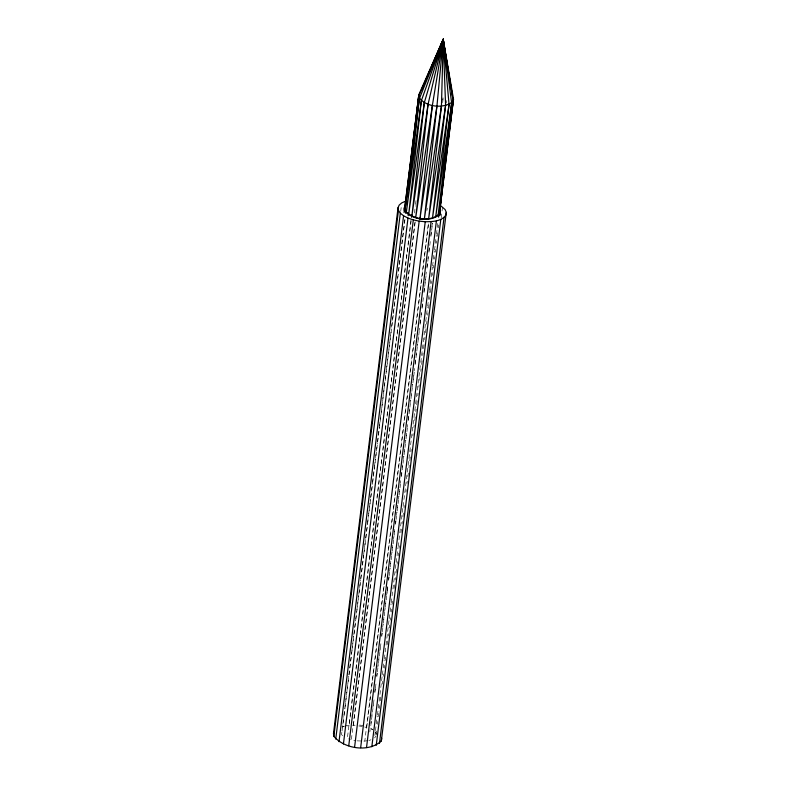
<?xml version="1.0" encoding="UTF-8"?>
<svg xmlns="http://www.w3.org/2000/svg" width="787" height="787" viewBox="0 0 787 787"><rect width="100%" height="100%" fill="white"/><g stroke="black" fill="none" stroke-linecap="round" stroke-linejoin="round"><path stroke-width="0.59" stroke-dasharray="3.94 2.95" d="M442.658 102.615L443.238 97.755M446.563 102.93L446.849 100.5M400.701 211.437L401.449 205.328M341.863 732.274L341.568 734.714L343.201 736.032M342.011 731.054L343.811 716.416M343.958 715.196L344.863 707.877M345.011 706.657L346.811 692.019M346.959 690.799L348.759 676.151M348.907 674.931L351.75 651.754M351.897 650.534L353.697 635.896M353.845 634.676L355.645 620.038M355.793 618.818L356.698 611.499M356.845 610.279L358.646 595.641M358.793 594.421L360.584 579.773M360.741 578.553L363.584 555.376M363.732 554.156L365.532 539.518M365.68 538.298L367.48 523.66M367.627 522.44L368.523 515.121M368.68 513.901L370.47 499.263M370.628 498.043L372.418 483.395M372.576 482.175L374.366 467.537M374.523 466.317L375.419 458.998M375.566 457.778L377.367 443.14M377.514 441.92L379.314 427.282M379.462 426.062L384.253 387.017M384.41 385.797L386.201 371.159M386.348 369.939L391.001 332.124M391.592 327.244L397.888 276.001M398.488 271.122L404.774 219.888M404.961 219.445L342.64 726.952L344.578 726.086M411.021 219.927L347.362 738.413L350.363 739.446M411.109 220.96L349.241 724.817L345.552 725.653M414.474 213.031L415.379 205.712M415.526 204.492L416.126 199.613M414.877 222.524L351.366 739.79L355.803 740.734M415.211 221.845L353.491 724.473L355.763 724.571M426.947 210.542L427.243 208.102M356.944 740.852L364.794 741.108L428.315 223.842M428.541 223.901L366.821 726.529L358.026 724.66M369.851 731.969L370.146 729.529M370.903 723.43L371.198 720.99M371.798 716.111L372.094 713.671M372.841 707.572L373.294 703.912M374.789 691.714L375.242 688.054M376.737 675.856L377.042 673.416M377.79 667.307L378.085 664.867M378.685 659.988L378.99 657.548M379.737 651.449L380.19 647.79M381.685 635.591L381.98 633.151M382.728 627.052L383.033 624.612M383.633 619.733L383.928 617.293M384.676 611.194L384.981 608.754M385.581 603.875L385.876 601.435M386.624 595.336L387.076 591.676M387.224 590.457L387.824 585.577M388.571 579.478L388.876 577.038M389.624 570.929L389.919 568.489M390.519 563.61L390.824 561.17M391.572 555.071L391.867 552.631M392.467 547.752L392.772 545.312M393.52 539.213L393.815 536.773M394.415 531.894L394.72 529.454M395.468 523.355L395.763 520.915M396.51 514.816L396.815 512.376M397.415 507.497L397.71 505.057M398.458 498.958L398.763 496.518M399.363 491.639L399.658 489.199M400.406 483.1L400.711 480.66M401.311 475.771L401.754 472.111M402.354 467.232L402.659 464.792M403.406 458.693L403.701 456.253M404.302 451.374L404.607 448.934M405.354 442.835L405.649 440.395M406.249 435.516L406.554 433.076M407.302 426.977L407.597 424.537M408.197 419.658L408.65 415.998M409.25 411.119L409.545 408.679M410.293 402.58L410.598 400.14M411.198 395.261L411.493 392.821M412.24 386.722L412.545 384.282M413.136 379.393L413.588 375.733M414.188 370.854L414.493 368.414M415.083 363.535L415.536 359.875M416.136 354.996L416.431 352.556M417.189 346.457L417.484 344.017M418.084 339.138L418.379 336.698M419.137 330.599L419.432 328.159M420.032 323.28L420.484 319.62M421.084 314.741L421.379 312.301M421.98 307.422L422.432 303.762M423.927 291.564L424.37 287.904M424.97 283.015L425.423 279.355M426.023 274.476L426.318 272.036M426.918 267.157L427.371 263.497M427.971 258.618L428.266 256.178M428.866 251.299L429.318 247.639M430.814 235.441L431.266 231.781M431.866 226.902L432.319 223.242M370.825 725.663L371.425 720.774M371.572 719.554L372.32 713.455M372.467 712.235L373.372 704.916M373.52 703.696L374.268 697.597M374.868 692.717L375.32 689.058M375.468 687.838L376.216 681.739M376.816 676.859L377.268 673.2M377.416 671.98L378.311 664.661M378.458 663.441L379.216 657.342M379.364 656.122L380.259 648.803M380.406 647.583L381.164 641.484M381.754 636.604L382.207 632.945M382.354 631.725L383.259 624.396M383.407 623.176L384.154 617.077M384.302 615.857L385.207 608.538M385.355 607.318L386.102 601.219M386.25 599.999L387.155 592.68M387.302 591.46L388.05 585.361M388.65 580.481L389.103 576.822M389.25 575.602L390.145 568.283M390.293 567.063L391.05 560.964M391.198 559.744L392.093 552.425M392.241 551.205L392.998 545.106M393.146 543.886L394.041 536.567M394.189 535.347L394.936 529.238M395.536 524.358L395.989 520.699M396.136 519.479L397.042 512.16M397.189 510.94L397.937 504.841M398.084 503.621L398.989 496.302M399.137 495.082L399.885 488.983M400.032 487.763L400.78 481.664M401.38 476.784L402.875 464.586M403.033 463.366L403.928 456.047M404.075 454.827L404.823 448.728M404.98 447.508L405.876 440.189M406.023 438.969L406.771 432.86M406.928 431.64L407.676 425.541M408.276 420.661L409.771 408.463M409.919 407.243L410.814 399.924M410.971 398.704L411.719 392.605M411.867 391.385L412.762 384.066M412.919 382.846L414.562 369.428M415.162 364.548L416.657 352.35M416.815 351.13L417.71 343.811M417.858 342.591L418.605 336.482M418.763 335.262L419.51 329.163M420.11 324.283L421.458 313.305M422.058 308.425L423.406 297.447M423.996 292.567L424.596 287.688M424.754 286.468L426.397 273.05M426.997 268.17L428.344 257.192M428.945 252.312L430.292 241.324M430.892 236.444L431.492 231.565M431.64 230.345L432.535 223.026M374.878 735.501L375.32 731.841M375.468 730.621L377.268 715.983M377.494 714.93L382.216 675.718M382.433 674.675L384.164 659.86M384.381 658.808L389.103 619.605M389.329 618.552L391.05 603.747M391.277 602.694L395.999 563.482M396.215 562.43L397.947 547.624M398.163 546.572L402.885 507.369M403.111 506.316L420.563 363.407M420.789 362.354L427.449 307.284M427.675 306.241L429.397 291.426M429.623 290.383L432.397 267.029M432.614 265.976L434.345 251.171M434.562 250.118L436.293 235.313M436.51 234.26L437.936 221.895M376.127 734.91L376.727 730.031M377.455 724.345L377.78 721.492M378.38 716.603L378.803 713.366M379.403 708.487L379.728 705.624M380.328 700.745L380.77 697.085M382.403 684.09L382.718 681.227M383.318 676.348L383.623 673.908M384.351 668.232L384.666 665.369M385.266 660.49L385.699 657.253M387.214 644.632L387.666 640.972M388.266 636.093L388.562 633.653M389.29 627.967L389.614 625.114M390.214 620.225L390.509 617.785M391.237 612.109L391.562 609.246M392.162 604.367L392.585 601.13M394.11 588.509L394.553 584.849M395.153 579.97L395.458 577.53M396.038 573.074L396.5 568.991M397.101 564.112L397.405 561.672M398.133 555.996L398.448 553.133M399.048 548.254L399.343 545.814M400.977 532.809L401.429 529.149M402.049 523.847L402.344 521.407M402.924 516.951L403.397 512.868M403.997 507.989L404.292 505.549M405.935 492.131L406.24 489.691M406.987 483.592L407.292 481.152M407.863 476.696L408.315 473.036M408.935 467.734L409.23 465.294M409.811 460.838L410.283 456.755M410.883 451.876L411.178 449.436M412.831 436.018L413.126 433.578M413.873 427.469L414.178 425.029M414.759 420.573L415.211 416.913M415.821 411.611L416.126 409.171M416.707 404.715L417.169 400.632M417.769 395.753L418.074 393.313M418.822 387.214L419.117 384.774M419.697 380.318L420.022 377.455M420.77 371.356L421.065 368.916M421.645 364.46L422.098 360.8M422.717 355.498L423.012 353.058M423.593 348.592L424.065 344.519M424.665 339.64L424.96 337.2M425.541 332.734L426.013 328.651M426.593 324.195L426.908 321.332M427.656 315.233L427.961 312.793M428.541 308.337L428.984 304.677M429.604 299.375L429.909 296.935M430.489 292.479L430.951 288.396M431.551 283.517L431.856 281.077M432.584 275.401L432.899 272.538M433.48 268.082L433.804 265.219M434.552 259.12L434.847 256.68M435.427 252.214L435.752 249.361M436.5 243.262L436.795 240.822M437.375 236.356L437.828 232.696M438.428 227.817L438.743 224.954M441.202 217.861L442.55 206.883M442.638 100.106L443.012 97.696M374.573 737.94L375.979 736.13M368.798 740.508L371.021 739.79M342.011 726.863L343.968 726.411M364.794 741.108L367.804 740.656M347.047 725.88L349.3 725.693M352.753 725.565L355.153 725.663M358.764 725.948L362.364 726.499M364.696 727.001L366.949 727.621M371.169 729.067L373.127 729.903M370.52 728.103L372.467 729.342M375.399 732.008L376.265 734.104"/><path stroke-width="1.18" d="M426.564 78.336L443.209 39.35L453.519 99.211L453.174 101.228C444.124 109.413 424.842 107.219 418.517 96.614L443.209 39.35L445.59 105.438L428.649 218.638L441.458 105.92L443.209 39.35L418.861 94.607L404.675 208.486L404.951 210.483C412.555 219.681 430.509 222.318 439.392 213.848L442.432 187.483M443.042 41.79L443.209 39.35L419.353 98.719L404.951 210.483L418.861 94.607L404.675 208.486M441.458 105.92L424.39 218.707L436.962 105.861L443.209 39.35L438.369 51.794M453.519 99.211L439.392 213.848L453.174 101.228L443.209 39.35L424.311 102.615L411.886 216.051L428.079 104.14L443.209 39.35L451.699 91.095M428.079 104.14L415.743 217.379L432.397 105.251L443.209 39.35L444.675 50.25M432.397 105.251L420.002 218.284L436.962 105.861M453.174 101.228L438.044 215.589L451.649 103.008L443.209 39.35L421.33 100.766L408.679 214.389L424.311 102.615M442.707 185.043L443.268 180.154M443.543 177.714L443.957 174.055M444.232 171.605L444.645 167.946M445.068 164.286L445.481 160.617M445.895 156.957L446.17 154.508M446.583 150.848L446.868 148.409M419.353 98.719L406.318 212.49L421.33 100.766M445.59 105.438L432.496 218.058L449.062 104.445L443.209 39.35L440.927 46.305M449.062 104.445L435.693 217.025L451.649 103.008M381.705 738.275L381.341 740.951C369.093 752.618 344.352 748.988 333.865 736.317L333.481 733.563L398.055 207.66L399.176 205.102L401.744 202.889L405.6 201.177M333.865 736.317L398.438 210.404L398.055 207.66M335.744 739.082L400.317 213.169L398.438 210.404M339 741.688L403.574 215.786L400.317 213.169M404.065 212.569L404.666 207.689M405.708 213.346L406.003 210.906M343.427 743.981L408 218.078L403.574 215.786M408.168 215.707L408.463 213.267M411.562 217.301L411.857 214.861M348.739 745.81L413.313 219.898L408 218.078M354.603 747.06L419.176 221.147L413.313 219.898M420.042 219.593L420.347 217.153M360.662 747.65L425.236 221.747C432.358 221.639 441.468 221.6 445.914 215.048L446.278 212.372L445.137 209.588L440.622 205.643M366.526 747.552L431.099 221.639M371.828 746.755L436.401 220.852M438.615 217.182L439.205 212.303M439.923 215.618L440.376 211.959L439.51 209.863M376.235 745.328L440.809 219.425M379.472 743.351L444.045 217.448M381.341 740.951L446.278 212.372M440.376 211.959L440.09 213.975C430.843 222.78 412.172 220.045 404.252 210.473L403.967 208.398L404.813 206.469M442.825 41.76L443.209 39.35L443.72 45.469M442.324 42.882L443.209 39.35L443.238 41.78M421.812 89.472L423.239 86.137M424.193 83.904L425.137 81.681M333.481 733.563L334.229 731.861M419.176 221.147L425.236 221.747M452.092 93.505L452.486 95.906M444.999 52.67L445.324 55.1"/></g></svg>
